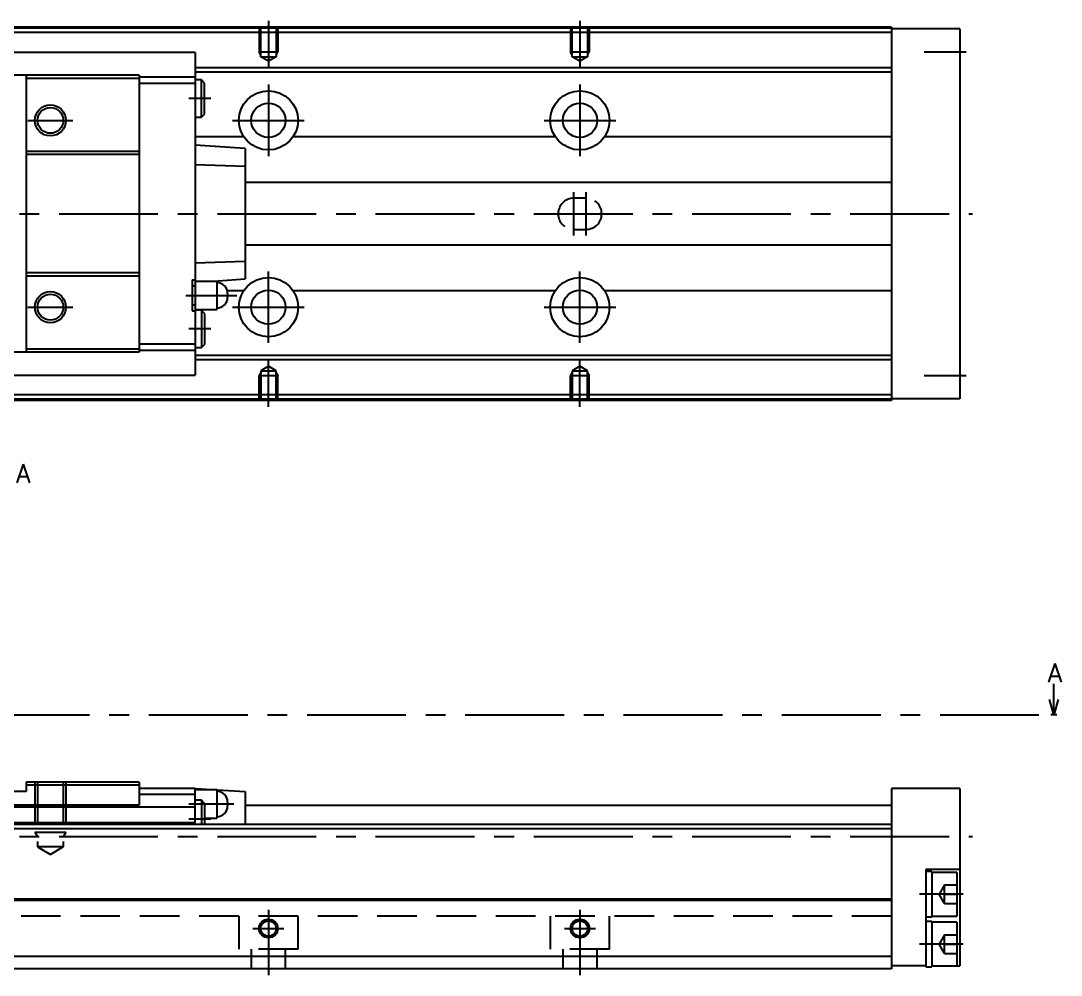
# Model space of a CAD drawing. Extents: x -2 to 572, y -8 to 279.
# Drawn here: x 405 to 572, y 9 to 162.3 of the extents above; entities that cross this region are included whole.
import ezdxf

# ---------------------------------------------------------------- set-up
doc = ezdxf.new("R2010")
doc.units = 0
doc.header["$LTSCALE"] = 0.5
doc.linetypes.add('CENTER', pattern=[50.8, 31.75, -6.35, 6.35, -6.35])
doc.linetypes.add('DASHED', pattern=[19.05, 12.7, -6.35])
for name, color, linetype in [('MSM_CENTER', 1, 'CENTER'), ('MSM_CONTINUOUS', 7, 'CONTINUOUS'), ('MSM_DASHED', 4, 'DASHED'), ('MSM_NARROW', 5, 'CONTINUOUS'), ('MSM_PART_NUMBER', 7, 'CONTINUOUS')]:
    doc.layers.add(name, color=color, linetype=linetype)
doc.styles.get("Standard").update_dxf_attribs({"font": 'txt.shx', "height": 3, "bigfont": 'bigfont.shx'})

msp = doc.modelspace()

# ---------------------------------------------------------------- linework, layer by layer
at = {"layer": 'MSM_CENTER'}
for p, q in [((444.76, 162.3), (444.76, 154.79)), ((494.76, 162.3), (494.76, 154.79)), ((550.01, 157.3), (556.76, 157.3)), ((444.76, 152.05), (444.76, 140.55)), ((494.76, 152.05), (494.76, 140.55)), ((435.51, 149.8), (432.01, 149.8)), ((406.14, 146.3), (413.39, 146.3)), ((439.01, 146.3), (450.51, 146.3)), ((489.01, 146.3), (500.51, 146.3)), ((493.76, 127.8), (493.76, 134.8)), ((495.76, 127.8), (495.76, 134.8)), ((258.76, 131.3), (557.76, 131.3)), ((444.76, 110.55), (444.76, 122.05)), ((494.76, 110.55), (494.76, 122.05)), ((431.51, 118.2), (439.21, 118.2)), ((432.01, 118.2), (439.71, 118.2)), ((406.14, 116.3), (413.39, 116.3)), ((439.01, 116.3), (450.51, 116.3)), ((489.01, 116.3), (500.51, 116.3)), ((435.51, 112.8), (432.01, 112.8)), ((444.76, 100.3), (444.76, 107.81)), ((494.76, 100.3), (494.76, 107.81)), ((550.01, 105.3), (556.76, 105.3)), ((247.76, 50.8), (570.83, 50.8)), ((432.01, 36.5), (439.21, 36.5)), ((432.01, 34.1), (435.51, 34.1)), ((258.76, 31.3), (557.76, 31.3)), ((556.26, 22), (549.26, 22)), ((444.76, 19.5), (444.76, 9)), ((494.76, 19.5), (494.76, 9)), ((442.26, 16.5), (447.26, 16.5)), ((492.26, 16.5), (497.26, 16.5)), ((556.26, 14), (549.26, 14))]:
    msp.add_line(p, q, dxfattribs=at)
at = {"layer": 'MSM_CONTINUOUS'}
for p, q in [((544.76, 161.3), (294.76, 161.3)), ((544.76, 161.1), (294.76, 161.1)), ((544.76, 160.4), (294.76, 160.4)), ((544.76, 161.3), (544.76, 101.3)), ((555.76, 161), (544.76, 161)), ((555.76, 161), (555.76, 101.6)), ((433.01, 157.2), (386.51, 157.2)), ((433.01, 157.2), (433.01, 105.4)), ((544.76, 154.75), (433.01, 154.75)), ((544.76, 154.05), (433.01, 154.05)), ((424.01, 153.55), (395.51, 153.55)), ((405.86, 153.55), (405.86, 109.05)), ((424.01, 153.05), (405.86, 153.05)), ((424.01, 153.55), (424.01, 109.05)), ((433.01, 153.25), (424.01, 153.25)), ((433.01, 152.25), (424.01, 152.25)), ((434.01, 152.8), (433.01, 152.8)), ((434.51, 152.3), (434.01, 152.8)), ((434.01, 146.8), (434.01, 152.8)), ((434.51, 147.3), (434.51, 152.3)), ((434.01, 146.8), (434.51, 147.3)), ((433.01, 146.8), (434.01, 146.8)), ((440.81, 143.66), (433.01, 143.66)), ((490.81, 143.66), (448.71, 143.66)), ((544.76, 143.66), (498.71, 143.66)), ((441.01, 141.77), (433.01, 142.3)), ((424.01, 141.3), (405.86, 141.3)), ((424.01, 140.8), (405.86, 140.8)), ((441.01, 141.77), (441.01, 120.83)), ((441.01, 138.9), (433.01, 139.16)), ((544.76, 136.3), (441.01, 136.3)), ((441.01, 126.3), (544.76, 126.3)), ((433.01, 123.44), (441.01, 123.7)), ((424.01, 121.8), (405.86, 121.8)), ((424.01, 121.3), (405.86, 121.3)), ((432.51, 120.7), (432.51, 115.7)), ((432.51, 120.7), (433.01, 120.7)), ((436.46, 120.45), (433.01, 120.45)), ((435.27, 120.45), (441.01, 120.83)), ((436.46, 120.45), (436.46, 115.95)), ((433.01, 119.7), (432.51, 119.7)), ((440.81, 118.94), (438.15, 118.94)), ((490.81, 118.94), (448.71, 118.94)), ((544.76, 118.94), (498.71, 118.94)), ((438.21, 118.5), (438.21, 117.9)), ((432.51, 116.7), (433.01, 116.7)), ((432.51, 115.7), (433.01, 115.7)), ((433.01, 115.95), (436.46, 115.95)), ((434.01, 115.8), (433.01, 115.8)), ((434.01, 115.8), (434.01, 109.8)), ((434.51, 115.3), (434.01, 115.8)), ((434.51, 115.3), (434.51, 110.3)), ((433.01, 110.35), (424.01, 110.35)), ((434.01, 109.8), (434.51, 110.3)), ((424.01, 109.05), (395.51, 109.05)), ((424.01, 109.55), (405.86, 109.55)), ((433.01, 109.35), (424.01, 109.35)), ((433.01, 109.8), (434.01, 109.8)), ((544.76, 108.55), (433.01, 108.55)), ((544.76, 107.85), (433.01, 107.85)), ((386.51, 105.4), (433.01, 105.4)), ((544.76, 102.2), (294.76, 102.2)), ((544.76, 101.5), (294.76, 101.5)), ((544.76, 101.3), (294.76, 101.3)), ((555.76, 101.6), (544.76, 101.6)), ((570.83, 50.8), (570.83, 55.8)), ((570.83, 50.8), (570.16, 53.3)), ((571.5, 53.3), (570.83, 50.8)), ((571.33, 50.8), (570.33, 50.8)), ((405.86, 38.5), (397.16, 38.5)), ((405.86, 40), (405.86, 38.5)), ((424.01, 40), (405.86, 40)), ((424.01, 39.5), (405.86, 39.5)), ((424.01, 40), (424.01, 36.29)), ((433.01, 39), (424.01, 39)), ((433.01, 39), (441.01, 38.5)), ((433.01, 33.2), (433.01, 39)), ((436.46, 38.75), (433.01, 38.75)), ((436.46, 38.75), (436.46, 34.25)), ((441.01, 38.5), (441.01, 33.2)), ((544.76, 39), (544.76, 10)), ((555.76, 39), (544.76, 39)), ((555.76, 39), (555.76, 10.5)), ((433.01, 38), (424.01, 38)), ((434.01, 37.1), (433.01, 37.1)), ((434.51, 36.6), (434.01, 37.1)), ((434.01, 37.1), (434.01, 33.2)), ((438.21, 36.8), (438.21, 36.2)), ((433.01, 36), (386.51, 36)), ((424.01, 36.29), (395.51, 36.29)), ((434.51, 36.6), (434.51, 33.2)), ((441.01, 36.3), (544.76, 36.3)), ((433.01, 33.5), (386.51, 33.5)), ((434.51, 34.25), (436.46, 34.25)), ((544.76, 33.2), (294.76, 33.2)), ((544.76, 32.5), (294.76, 32.5)), ((555.76, 26), (550.26, 26)), ((550.26, 26), (550.26, 10.35)), ((551.26, 25.65), (550.26, 25.65)), ((551.26, 25.65), (551.26, 18.35)), ((555.26, 25.5), (551.26, 25.5)), ((555.26, 25.5), (555.26, 18.5)), ((544.76, 21.2), (294.76, 21.2)), ((544.76, 21), (294.76, 21)), ((551.26, 18.5), (555.26, 18.5)), ((550.26, 18.35), (551.26, 18.35)), ((551.26, 17.65), (550.26, 17.65)), ((551.26, 17.65), (551.26, 10.35)), ((555.26, 17.5), (551.26, 17.5)), ((555.26, 17.5), (555.26, 10.5)), ((544.76, 12), (294.76, 12)), ((550.26, 10.5), (544.76, 10.5)), ((550.26, 10.35), (551.26, 10.35)), ((551.26, 10.5), (555.76, 10.5)), ((544.76, 10), (294.76, 10))]:
    msp.add_line(p, q, dxfattribs=at)
for centre, radius in [((444.76, 146.3), 4.75), ((494.76, 146.3), 4.75), ((444.76, 146.3), 2.75), ((494.76, 146.3), 2.75), ((409.76, 146.3), 2.07), ((409.76, 146.3), 2.07), ((444.76, 116.3), 4.75), ((494.76, 116.3), 4.75), ((444.76, 116.3), 2.75), ((494.76, 116.3), 2.75), ((409.76, 116.3), 2.07), ((409.76, 116.3), 2.07), ((444.76, 16.5), 1.23), ((494.76, 16.5), 1.23)]:
    msp.add_circle(centre, radius, dxfattribs=at)
for centre, start, end in [((436.46, 118.5), 0, 90), ((436.46, 117.9), 270, 0), ((436.46, 36.8), 0, 90), ((436.46, 36.2), 270, 0)]:
    msp.add_arc(centre, 1.75, start, end, dxfattribs=at)
at = {"layer": 'MSM_DASHED'}
for p, q in [((443.26, 161.3), (443.26, 157.3)), ((443.53, 156.5), (443.53, 161.3)), ((445.99, 161.3), (445.99, 156.5)), ((446.26, 161.3), (446.26, 157.3)), ((493.26, 161.3), (493.26, 157.3)), ((493.53, 156.5), (493.53, 161.3)), ((495.99, 161.3), (495.99, 156.5)), ((496.26, 161.3), (496.26, 157.3)), ((443.53, 156.83), (443.26, 157.3)), ((443.26, 157.3), (446.26, 157.3)), ((445.99, 156.83), (446.26, 157.3)), ((493.53, 156.83), (493.26, 157.3)), ((493.26, 157.3), (496.26, 157.3)), ((495.99, 156.83), (496.26, 157.3)), ((443.53, 156.5), (445.99, 156.5)), ((444.76, 155.79), (443.53, 156.5)), ((445.99, 156.5), (444.76, 155.79)), ((493.53, 156.5), (495.99, 156.5)), ((494.76, 155.79), (493.53, 156.5)), ((495.99, 156.5), (494.76, 155.79)), ((495.76, 133.8), (493.76, 133.8)), ((493.76, 128.8), (495.76, 128.8)), ((443.53, 105.77), (443.26, 105.3)), ((443.26, 101.3), (443.26, 105.3)), ((443.26, 105.3), (446.26, 105.3)), ((444.76, 106.81), (443.53, 106.1)), ((443.53, 106.1), (443.53, 101.3)), ((443.53, 106.1), (445.99, 106.1)), ((445.99, 106.1), (444.76, 106.81)), ((445.99, 101.3), (445.99, 106.1)), ((445.99, 105.77), (446.26, 105.3)), ((446.26, 101.3), (446.26, 105.3)), ((493.53, 105.77), (493.26, 105.3)), ((493.26, 101.3), (493.26, 105.3)), ((493.26, 105.3), (496.26, 105.3)), ((494.76, 106.81), (493.53, 106.1)), ((493.53, 106.1), (493.53, 101.3)), ((493.53, 106.1), (495.99, 106.1)), ((495.99, 106.1), (494.76, 106.81)), ((495.99, 101.3), (495.99, 106.1)), ((495.99, 105.77), (496.26, 105.3)), ((496.26, 101.3), (496.26, 105.3)), ((407.26, 40), (407.26, 32)), ((407.69, 40), (407.69, 29.6)), ((411.83, 40), (411.83, 29.6)), ((412.26, 40), (412.26, 32)), ((407.26, 32), (412.26, 32)), ((407.26, 32), (407.69, 31.25)), ((412.26, 32), (411.83, 31.25)), ((411.83, 29.6), (407.69, 29.6)), ((407.69, 29.6), (409.76, 28.41)), ((411.83, 29.6), (409.76, 28.41)), ((553.26, 23.5), (552.4, 22)), ((553.26, 20.5), (553.26, 23.5)), ((553.26, 23.5), (555.26, 23.5)), ((553.26, 20.5), (552.4, 22)), ((553.26, 22), (555.26, 22)), ((553.26, 20.5), (555.26, 20.5)), ((544.76, 18.5), (294.76, 18.5)), ((440.01, 18.5), (440.01, 13.2)), ((449.51, 13.2), (449.51, 18.5)), ((490.01, 18.5), (490.01, 13.2)), ((499.51, 13.2), (499.51, 18.5)), ((553.26, 15.5), (552.4, 14)), ((553.26, 12.5), (553.26, 15.5)), ((553.26, 15.5), (555.26, 15.5)), ((553.26, 12.5), (552.4, 14)), ((553.26, 14), (555.26, 14)), ((449.51, 13.2), (440.01, 13.2)), ((442.01, 13.2), (442.01, 10)), ((447.51, 10), (447.51, 13.2)), ((499.51, 13.2), (490.01, 13.2)), ((492.01, 13.2), (492.01, 10)), ((497.51, 10), (497.51, 13.2)), ((553.26, 12.5), (555.26, 12.5))]:
    msp.add_line(p, q, dxfattribs=at)
for centre, start, end in [((493.76, 131.3), 90, 270), ((495.76, 131.3), 270, 90)]:
    msp.add_arc(centre, 2.5, start, end, dxfattribs=at)
at = {"layer": 'MSM_NARROW'}
for centre, radius in [((409.76, 146.3), 2.5), ((409.76, 116.3), 2.5), ((444.76, 16.5), 1.5), ((494.76, 16.5), 1.5)]:
    msp.add_circle(centre, radius, dxfattribs=at)

# ---------------------------------------------------------------- texts
at = {"layer": 'MSM_PART_NUMBER'}
for s, p in [('A-A', (398.58, 88.1)), ('A', (569.83, 56.05))]:
    msp.add_text(s, height=3, dxfattribs=at).set_placement(p)

doc.saveas('drawing.dxf')
